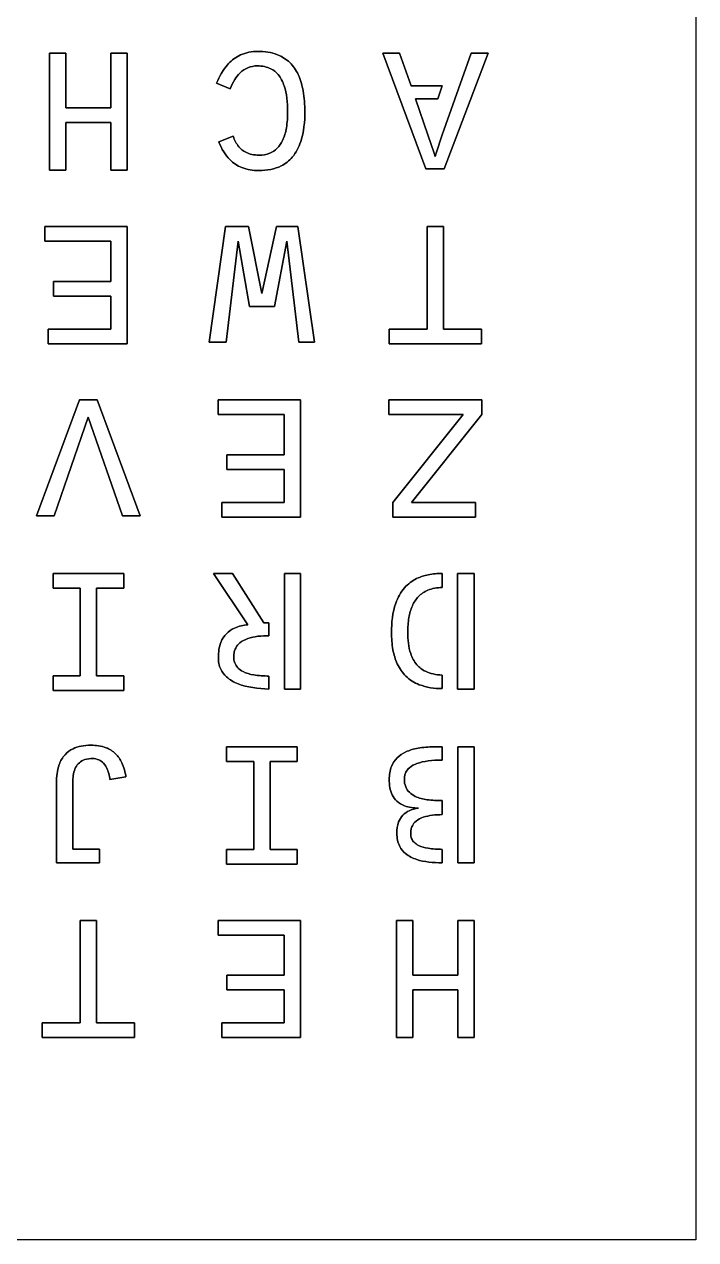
# Model space of a CAD drawing. Header units: millimetres. Extents: x -500 to 0, y -500 to 0.
# Drawn here: x -129 to 0, y -500 to -266.4 of the extents above; entities that cross this region are included whole.
import ezdxf

# ---------------------------------------------------------------- set-up
doc = ezdxf.new("R2010")
doc.units = ezdxf.units.MM
doc.layers.get('0').update_dxf_attribs({"linetype": 'CONTINUOUS'})

msp = doc.modelspace()

# ---------------------------------------------------------------- linework, layer by layer
for p, q in [((-51.87, -294.22), (-60.13, -271.98)), ((-60.13, -271.98), (-56.93, -271.98)), ((-56.93, -271.98), (-60.13, -271.98)), ((-60.13, -271.98), (-51.87, -294.22)), ((-56.93, -271.98), (-54.65, -278.27)), ((-54.65, -278.27), (-56.93, -271.98)), ((-48.71, -287.7), (-43.11, -271.98)), ((-43.11, -271.98), (-48.71, -287.7)), ((-39.88, -271.98), (-48.29, -294.22)), ((-48.29, -294.22), (-39.88, -271.98)), ((-43.11, -271.98), (-39.88, -271.98)), ((-39.88, -271.98), (-43.11, -271.98)), ((-89.43, -278.86), (-92.04, -277.78)), ((-92.04, -277.78), (-89.43, -278.86)), ((-54.65, -278.27), (-48.71, -278.27)), ((-48.71, -278.27), (-54.65, -278.27)), ((-48.71, -278.27), (-49.54, -280.74)), ((-49.54, -280.74), (-48.71, -278.27)), ((-49.54, -280.74), (-53.85, -280.74)), ((-53.85, -280.74), (-51.45, -287.7)), ((-51.45, -287.7), (-53.85, -280.74)), ((-53.85, -280.74), (-49.54, -280.74)), ((-91.6, -289.05), (-88.83, -287.97)), ((-88.83, -287.97), (-91.6, -289.05)), ((-51.45, -287.7), (-50.24, -291.2)), ((-50.24, -291.2), (-51.45, -287.7)), ((-49.84, -291.2), (-48.71, -287.7)), ((-48.71, -287.7), (-49.84, -291.2)), ((-48.29, -294.22), (-51.87, -294.22)), ((-51.87, -294.22), (-48.29, -294.22)), ((-86.03, -381.82), (-92.63, -371.98)), ((-92.63, -371.98), (-89, -371.98)), ((-89, -371.98), (-92.63, -371.98)), ((-92.63, -371.98), (-86.03, -381.82)), ((-89, -371.98), (-82.97, -381.46)), ((-82.97, -381.46), (-89, -371.98)), ((-48.71, -371.98), (-48.71, -374.67)), ((-48.71, -374.67), (-48.71, -371.98)), ((-82.97, -381.46), (-81.98, -381.46)), ((-81.98, -381.46), (-82.97, -381.46)), ((-81.98, -381.46), (-81.98, -383.95)), ((-81.98, -383.95), (-81.98, -381.46)), ((-81.98, -391.69), (-81.98, -394.2)), ((-81.98, -394.2), (-81.98, -391.69)), ((-48.71, -391.49), (-48.71, -394.1)), ((-48.71, -394.1), (-48.71, -391.49)), ((-50.34, -405.31), (-48.69, -405.31)), ((-48.69, -405.31), (-50.34, -405.31)), ((-48.69, -405.31), (-48.69, -407.84)), ((-48.69, -407.84), (-48.69, -405.31)), ((-122.81, -427.56), (-122.81, -412.23)), ((-122.81, -412.23), (-122.81, -427.56)), ((-119.67, -412.17), (-119.67, -424.98)), ((-119.67, -424.98), (-119.67, -412.17)), ((-109.45, -411.08), (-112.54, -411.6)), ((-112.54, -411.6), (-109.45, -411.08)), ((-48.69, -415.6), (-48.69, -418.32)), ((-48.69, -418.32), (-48.69, -415.6)), ((-119.67, -424.98), (-114.55, -424.98)), ((-114.55, -424.98), (-119.67, -424.98)), ((-114.55, -424.98), (-114.55, -427.56)), ((-114.55, -427.56), (-114.55, -424.98)), ((-48.69, -424.99), (-48.69, -427.57)), ((-48.69, -427.57), (-48.69, -424.99)), ((-114.55, -427.56), (-122.81, -427.56)), ((-122.81, -427.56), (-114.55, -427.56))]:
    msp.add_line(p, q)
for points in [[(-500, 0), (0, 0), (0, -500), (-500, -500)], [(0, 0), (0, -500), (-500, -500), (-500, 0)], [(-120.98, -282.53), (-120.98, -271.98), (-124.12, -271.98), (-124.12, -294.49), (-120.98, -294.49), (-120.98, -285.34), (-112.37, -285.34), (-112.37, -294.49), (-109.22, -294.49), (-109.22, -271.98), (-112.37, -271.98), (-112.37, -282.53)], [(-120.98, -271.98), (-120.98, -282.53), (-112.37, -282.53), (-112.37, -271.98), (-109.22, -271.98), (-109.22, -294.49), (-112.37, -294.49), (-112.37, -285.34), (-120.98, -285.34), (-120.98, -294.49), (-124.12, -294.49), (-124.12, -271.98)], [(-109.22, -327.82), (-109.22, -305.31), (-125.05, -305.31), (-125.05, -308.12), (-112.37, -308.12), (-112.37, -315.86), (-123.39, -315.86), (-123.39, -318.67), (-112.37, -318.67), (-112.37, -325.01), (-124.38, -325.01), (-124.38, -327.82)], [(-109.22, -305.31), (-109.22, -327.82), (-124.38, -327.82), (-124.38, -325.01), (-112.37, -325.01), (-112.37, -318.67), (-123.39, -318.67), (-123.39, -315.86), (-112.37, -315.86), (-112.37, -308.12), (-125.05, -308.12), (-125.05, -305.31)], [(-85.94, -305.31), (-90.32, -305.31), (-93.46, -327.56), (-90.23, -327.56), (-87.91, -308.14), (-85.7, -320.66), (-80.92, -320.66), (-78.56, -308.11), (-76.22, -327.56), (-73.22, -327.56), (-76.44, -305.31), (-80.56, -305.31), (-83.37, -318.16)], [(-90.32, -305.31), (-85.94, -305.31), (-83.37, -318.16), (-80.56, -305.31), (-76.44, -305.31), (-73.22, -327.56), (-76.22, -327.56), (-78.56, -308.11), (-80.92, -320.66), (-85.7, -320.66), (-87.91, -308.14), (-90.23, -327.56), (-93.46, -327.56)], [(-51.58, -305.31), (-51.58, -325.01), (-58.88, -325.01), (-58.88, -327.82), (-41.14, -327.82), (-41.14, -325.01), (-48.44, -325.01), (-48.44, -305.31)], [(-51.58, -325.01), (-51.58, -305.31), (-48.44, -305.31), (-48.44, -325.01), (-41.14, -325.01), (-41.14, -327.82), (-58.88, -327.82), (-58.88, -325.01)], [(-114.98, -338.64), (-118.38, -338.64), (-126.63, -360.89), (-123.26, -360.89), (-116.74, -341.96), (-110.1, -360.89), (-106.71, -360.89)], [(-118.38, -338.64), (-114.98, -338.64), (-106.71, -360.89), (-110.1, -360.89), (-116.74, -341.96), (-123.26, -360.89), (-126.63, -360.89)], [(-75.89, -361.15), (-75.89, -338.64), (-91.71, -338.64), (-91.71, -341.46), (-79.04, -341.46), (-79.04, -349.19), (-90.05, -349.19), (-90.05, -352.01), (-79.04, -352.01), (-79.04, -358.34), (-91.04, -358.34), (-91.04, -361.15)], [(-75.89, -338.64), (-75.89, -361.15), (-91.04, -361.15), (-91.04, -358.34), (-79.04, -358.34), (-79.04, -352.01), (-90.05, -352.01), (-90.05, -349.19), (-79.04, -349.19), (-79.04, -341.46), (-91.71, -341.46), (-91.71, -338.64)], [(-41.09, -338.64), (-58.93, -338.64), (-58.93, -341.46), (-44.66, -341.46), (-58.15, -358.31), (-58.15, -361.15), (-42.29, -361.15), (-42.29, -358.34), (-54.58, -358.34), (-41.09, -341.41)], [(-58.93, -338.64), (-41.09, -338.64), (-41.09, -341.41), (-54.58, -358.34), (-42.29, -358.34), (-42.29, -361.15), (-58.15, -361.15), (-58.15, -358.31), (-44.66, -341.46), (-58.93, -341.46)], [(-123.45, -394.49), (-109.88, -394.49), (-109.88, -391.67), (-115.09, -391.67), (-115.09, -374.79), (-109.88, -374.79), (-109.88, -371.98), (-123.45, -371.98), (-123.45, -374.79), (-118.24, -374.79), (-118.24, -391.67), (-123.45, -391.67)], [(-109.88, -394.49), (-123.45, -394.49), (-123.45, -391.67), (-118.24, -391.67), (-118.24, -374.79), (-123.45, -374.79), (-123.45, -371.98), (-109.88, -371.98), (-109.88, -374.79), (-115.09, -374.79), (-115.09, -391.67), (-109.88, -391.67)], [(-75.89, -371.98), (-79.01, -371.98), (-79.01, -394.22), (-75.89, -394.22)], [(-79.01, -371.98), (-75.89, -371.98), (-75.89, -394.22), (-79.01, -394.22)], [(-42.55, -371.98), (-45.74, -371.98), (-45.74, -394.22), (-42.55, -394.22)], [(-45.74, -371.98), (-42.55, -371.98), (-42.55, -394.22), (-45.74, -394.22)], [(-90.12, -427.82), (-76.55, -427.82), (-76.55, -425.01), (-81.76, -425.01), (-81.76, -408.12), (-76.55, -408.12), (-76.55, -405.31), (-90.12, -405.31), (-90.12, -408.12), (-84.91, -408.12), (-84.91, -425.01), (-90.12, -425.01)], [(-76.55, -427.82), (-90.12, -427.82), (-90.12, -425.01), (-84.91, -425.01), (-84.91, -408.12), (-90.12, -408.12), (-90.12, -405.31), (-76.55, -405.31), (-76.55, -408.12), (-81.76, -408.12), (-81.76, -425.01), (-76.55, -425.01)], [(-42.55, -405.31), (-45.71, -405.31), (-45.71, -427.56), (-42.55, -427.56)], [(-45.71, -405.31), (-42.55, -405.31), (-42.55, -427.56), (-45.71, -427.56)], [(-118.24, -438.64), (-118.24, -458.34), (-125.54, -458.34), (-125.54, -461.15), (-107.8, -461.15), (-107.8, -458.34), (-115.11, -458.34), (-115.11, -438.64)], [(-118.24, -458.34), (-118.24, -438.64), (-115.11, -438.64), (-115.11, -458.34), (-107.8, -458.34), (-107.8, -461.15), (-125.54, -461.15), (-125.54, -458.34)], [(-75.89, -461.15), (-75.89, -438.64), (-91.71, -438.64), (-91.71, -441.46), (-79.04, -441.46), (-79.04, -449.19), (-90.05, -449.19), (-90.05, -452.01), (-79.04, -452.01), (-79.04, -458.34), (-91.04, -458.34), (-91.04, -461.15)], [(-75.89, -438.64), (-75.89, -461.15), (-91.04, -461.15), (-91.04, -458.34), (-79.04, -458.34), (-79.04, -452.01), (-90.05, -452.01), (-90.05, -449.19), (-79.04, -449.19), (-79.04, -441.46), (-91.71, -441.46), (-91.71, -438.64)], [(-54.31, -449.19), (-54.31, -438.64), (-57.46, -438.64), (-57.46, -461.15), (-54.31, -461.15), (-54.31, -452.01), (-45.71, -452.01), (-45.71, -461.15), (-42.55, -461.15), (-42.55, -438.64), (-45.71, -438.64), (-45.71, -449.19)], [(-54.31, -438.64), (-54.31, -449.19), (-45.71, -449.19), (-45.71, -438.64), (-42.55, -438.64), (-42.55, -461.15), (-45.71, -461.15), (-45.71, -452.01), (-54.31, -452.01), (-54.31, -461.15), (-57.46, -461.15), (-57.46, -438.64)]]:
    msp.add_lwpolyline(points, close=True)
for points, knots in [([(-92.04, -277.78), (-91.51, -276.44), (-90.79, -275.13), (-89.12, -273.34), (-88.33, -272.74), (-86.91, -272.1), (-86.38, -271.93), (-85.26, -271.7), (-84.67, -271.65), (-84.09, -271.65)], [0, 0, 0, 0, 0.432895, 0.432895, 0.733885, 0.733885, 0.900872, 0.900872, 1.07717, 1.07717, 1.07717, 1.07717]), ([(-84.09, -271.65), (-84.67, -271.65), (-85.26, -271.7), (-86.38, -271.93), (-86.91, -272.1), (-88.33, -272.74), (-89.12, -273.34), (-90.79, -275.13), (-91.51, -276.44), (-92.04, -277.78)], [-1.07717, -1.07717, -1.07717, -1.07717, -0.900872, -0.900872, -0.733885, -0.733885, -0.432895, -0.432895, 0, 0, 0, 0]), ([(-84.09, -271.65), (-82.81, -271.65), (-81.53, -271.82), (-79.46, -272.64), (-78.67, -273.14), (-77.31, -274.47), (-76.78, -275.26), (-75.9, -277.11), (-75.6, -278.19), (-75.17, -280.55), (-75.08, -281.9), (-75.08, -283.21)], [0, 0, 0, 0, 0.38164, 0.38164, 0.666443, 0.666443, 0.953966, 0.953966, 1.280562, 1.280562, 1.674037, 1.674037, 1.674037, 1.674037]), ([(-75.08, -283.21), (-75.08, -281.9), (-75.17, -280.55), (-75.6, -278.19), (-75.9, -277.11), (-76.78, -275.26), (-77.31, -274.47), (-78.67, -273.14), (-79.46, -272.64), (-81.53, -271.82), (-82.81, -271.65), (-84.09, -271.65)], [-1.674037, -1.674037, -1.674037, -1.674037, -1.280562, -1.280562, -0.953966, -0.953966, -0.666443, -0.666443, -0.38164, -0.38164, 0, 0, 0, 0]), ([(-84.2, -274.44), (-84.83, -274.44), (-85.45, -274.55), (-86.6, -275.02), (-87.08, -275.35), (-87.92, -276.16), (-88.27, -276.61), (-88.91, -277.64), (-89.19, -278.25), (-89.43, -278.86)], [0, 0, 0, 0, 0.1914203, 0.1914203, 0.3707713, 0.3707713, 0.5395859, 0.5395859, 0.7357335, 0.7357335, 0.7357335, 0.7357335]), ([(-89.43, -278.86), (-89.19, -278.25), (-88.91, -277.64), (-88.27, -276.61), (-87.92, -276.16), (-87.08, -275.35), (-86.6, -275.02), (-85.45, -274.55), (-84.83, -274.44), (-84.2, -274.44)], [-0.7357335, -0.7357335, -0.7357335, -0.7357335, -0.5395859, -0.5395859, -0.3707713, -0.3707713, -0.1914203, -0.1914203, 0, 0, 0, 0]), ([(-78.39, -283.21), (-78.39, -281.47), (-78.56, -279.74), (-79.32, -277.5), (-79.69, -276.75), (-80.62, -275.65), (-81.09, -275.27), (-82.02, -274.8), (-82.41, -274.67), (-83.28, -274.48), (-83.74, -274.44), (-84.2, -274.44)], [0, 0, 0, 0, 0.520796, 0.520796, 0.79726, 0.79726, 1.004014, 1.004014, 1.146096, 1.146096, 1.300942, 1.300942, 1.300942, 1.300942]), ([(-84.2, -274.44), (-83.74, -274.44), (-83.28, -274.48), (-82.41, -274.67), (-82.02, -274.8), (-81.09, -275.27), (-80.62, -275.65), (-79.69, -276.75), (-79.32, -277.5), (-78.56, -279.74), (-78.39, -281.47), (-78.39, -283.21)], [-1.300942, -1.300942, -1.300942, -1.300942, -1.146096, -1.146096, -1.004014, -1.004014, -0.79726, -0.79726, -0.520796, -0.520796, 0, 0, 0, 0]), ([(-75.08, -283.21), (-75.08, -285.12), (-75.27, -287.17), (-76.24, -290.07), (-76.75, -291.1), (-78.09, -292.68), (-78.8, -293.24), (-80.25, -293.97), (-80.91, -294.19), (-82.36, -294.5), (-83.14, -294.56), (-83.92, -294.56)], [0, 0, 0, 0, 0.573127, 0.573127, 0.915127, 0.915127, 1.191102, 1.191102, 1.400289, 1.400289, 1.63321, 1.63321, 1.63321, 1.63321]), ([(-83.92, -294.56), (-83.14, -294.56), (-82.36, -294.5), (-80.91, -294.19), (-80.25, -293.97), (-78.8, -293.24), (-78.09, -292.68), (-76.75, -291.1), (-76.24, -290.07), (-75.27, -287.17), (-75.08, -285.12), (-75.08, -283.21)], [-1.63321, -1.63321, -1.63321, -1.63321, -1.400289, -1.400289, -1.191102, -1.191102, -0.915127, -0.915127, -0.573127, -0.573127, 0, 0, 0, 0]), ([(-83.9, -291.6), (-83.19, -291.6), (-82.49, -291.49), (-81.29, -291.01), (-80.81, -290.69), (-79.96, -289.84), (-79.62, -289.32), (-79, -288), (-78.78, -287.17), (-78.46, -285.33), (-78.39, -284.25), (-78.39, -283.21)], [0, 0, 0, 0, 0.212501, 0.212501, 0.386888, 0.386888, 0.57376, 0.57376, 0.823435, 0.823435, 1.135017, 1.135017, 1.135017, 1.135017]), ([(-78.39, -283.21), (-78.39, -284.25), (-78.46, -285.33), (-78.78, -287.17), (-79, -288), (-79.62, -289.32), (-79.96, -289.84), (-80.81, -290.69), (-81.29, -291.01), (-82.49, -291.49), (-83.19, -291.6), (-83.9, -291.6)], [-1.135017, -1.135017, -1.135017, -1.135017, -0.823435, -0.823435, -0.57376, -0.57376, -0.386888, -0.386888, -0.212501, -0.212501, 0, 0, 0, 0]), ([(-83.92, -294.56), (-85.05, -294.56), (-86.16, -294.4), (-88.07, -293.62), (-88.83, -293.11), (-89.95, -292), (-90.34, -291.5), (-91.05, -290.35), (-91.35, -289.71), (-91.6, -289.05)], [0, 0, 0, 0, 0.337283, 0.337283, 0.617276, 0.617276, 0.80943, 0.80943, 1.021453, 1.021453, 1.021453, 1.021453]), ([(-91.6, -289.05), (-91.35, -289.71), (-91.05, -290.35), (-90.34, -291.5), (-89.95, -292), (-88.83, -293.11), (-88.07, -293.62), (-86.16, -294.4), (-85.05, -294.56), (-83.92, -294.56)], [-1.021453, -1.021453, -1.021453, -1.021453, -0.80943, -0.80943, -0.617276, -0.617276, -0.337283, -0.337283, 0, 0, 0, 0]), ([(-88.83, -287.97), (-88.6, -288.69), (-88.26, -289.38), (-87.4, -290.41), (-86.96, -290.77), (-86.08, -291.23), (-85.68, -291.37), (-84.82, -291.55), (-84.36, -291.6), (-83.9, -291.6)], [0, 0, 0, 0, 0.2275381, 0.2275381, 0.4013023, 0.4013023, 0.5269463, 0.5269463, 0.6650888, 0.6650888, 0.6650888, 0.6650888]), ([(-83.9, -291.6), (-84.36, -291.6), (-84.82, -291.55), (-85.68, -291.37), (-86.08, -291.23), (-86.96, -290.77), (-87.4, -290.41), (-88.26, -289.38), (-88.6, -288.69), (-88.83, -287.97)], [-0.6650888, -0.6650888, -0.6650888, -0.6650888, -0.5269463, -0.5269463, -0.4013023, -0.4013023, -0.2275381, -0.2275381, 0, 0, 0, 0]), ([(-50.24, -291.2), (-50.2, -291.32), (-50.16, -291.46), (-50.1, -291.67), (-50.07, -291.77), (-50.04, -291.85)], [0, 0, 0, 0, 0.0390225, 0.0390225, 0.06417318, 0.06417318, 0.06417318, 0.06417318]), ([(-50.04, -291.85), (-50.07, -291.77), (-50.1, -291.67), (-50.16, -291.46), (-50.2, -291.32), (-50.24, -291.2)], [-0.06417318, -0.06417318, -0.06417318, -0.06417318, -0.0390225, -0.0390225, 0, 0, 0, 0]), ([(-50.04, -291.85), (-50.01, -291.77), (-49.98, -291.67), (-49.92, -291.46), (-49.88, -291.32), (-49.84, -291.2)], [0, 0, 0, 0, 0.02550692, 0.02550692, 0.06508214, 0.06508214, 0.06508214, 0.06508214]), ([(-49.84, -291.2), (-49.88, -291.32), (-49.92, -291.46), (-49.98, -291.67), (-50.01, -291.77), (-50.04, -291.85)], [-0.06508214, -0.06508214, -0.06508214, -0.06508214, -0.02550692, -0.02550692, 0, 0, 0, 0]), ([(-58.44, -383.32), (-58.44, -381.45), (-58.24, -379.46), (-57.23, -376.6), (-56.69, -375.58), (-55.27, -373.98), (-54.49, -373.4), (-52.9, -372.62), (-52.14, -372.38), (-50.5, -372.05), (-49.6, -371.98), (-48.71, -371.98)], [0, 0, 0, 0, 0.561536, 0.561536, 0.907874, 0.907874, 1.20282, 1.20282, 1.439086, 1.439086, 1.70546, 1.70546, 1.70546, 1.70546]), ([(-48.71, -371.98), (-49.6, -371.98), (-50.5, -372.05), (-52.14, -372.38), (-52.9, -372.62), (-54.49, -373.4), (-55.27, -373.98), (-56.69, -375.58), (-57.23, -376.6), (-58.24, -379.46), (-58.44, -381.45), (-58.44, -383.32)], [-1.70546, -1.70546, -1.70546, -1.70546, -1.439086, -1.439086, -1.20282, -1.20282, -0.907874, -0.907874, -0.561536, -0.561536, 0, 0, 0, 0]), ([(-48.71, -374.67), (-49.66, -374.69), (-50.61, -374.84), (-52.14, -375.49), (-52.73, -375.88), (-53.74, -376.91), (-54.13, -377.53), (-54.75, -378.92), (-54.96, -379.69), (-55.25, -381.39), (-55.31, -382.35), (-55.31, -383.29)], [0, 0, 0, 0, 0.284213, 0.284213, 0.499187, 0.499187, 0.718505, 0.718505, 0.954058, 0.954058, 1.235354, 1.235354, 1.235354, 1.235354]), ([(-55.31, -383.29), (-55.31, -382.35), (-55.25, -381.39), (-54.96, -379.69), (-54.75, -378.92), (-54.13, -377.53), (-53.74, -376.91), (-52.73, -375.88), (-52.14, -375.49), (-50.61, -374.84), (-49.66, -374.69), (-48.71, -374.67)], [-1.235354, -1.235354, -1.235354, -1.235354, -0.954058, -0.954058, -0.718505, -0.718505, -0.499187, -0.499187, -0.284213, -0.284213, 0, 0, 0, 0]), ([(-91.7, -388.07), (-91.69, -387.1), (-91.56, -386.11), (-90.96, -384.59), (-90.62, -384.03), (-89.7, -383.1), (-89.18, -382.74), (-87.8, -382.11), (-86.91, -381.91), (-86.03, -381.82)], [0, 0, 0, 0, 0.2891878, 0.2891878, 0.4897774, 0.4897774, 0.6806888, 0.6806888, 0.9457336, 0.9457336, 0.9457336, 0.9457336]), ([(-86.03, -381.82), (-86.91, -381.91), (-87.8, -382.11), (-89.18, -382.74), (-89.7, -383.1), (-90.62, -384.03), (-90.96, -384.59), (-91.56, -386.11), (-91.69, -387.1), (-91.7, -388.07)], [-0.9457336, -0.9457336, -0.9457336, -0.9457336, -0.6806888, -0.6806888, -0.4897774, -0.4897774, -0.2891878, -0.2891878, 0, 0, 0, 0]), ([(-81.98, -383.95), (-83.4, -383.94), (-84.84, -384.07), (-86.58, -384.67), (-87.13, -384.94), (-87.91, -385.6), (-88.18, -385.93), (-88.49, -386.55), (-88.58, -386.8), (-88.71, -387.34), (-88.74, -387.62), (-88.75, -387.9)], [0, 0, 0, 0, 0.4268737, 0.4268737, 0.6296497, 0.6296497, 0.776579, 0.776579, 0.8667437, 0.8667437, 0.9633916, 0.9633916, 0.9633916, 0.9633916]), ([(-88.75, -387.9), (-88.74, -387.62), (-88.71, -387.34), (-88.58, -386.8), (-88.49, -386.55), (-88.18, -385.93), (-87.91, -385.6), (-87.13, -384.94), (-86.58, -384.67), (-84.84, -384.07), (-83.4, -383.94), (-81.98, -383.95)], [-0.9633916, -0.9633916, -0.9633916, -0.9633916, -0.8667437, -0.8667437, -0.776579, -0.776579, -0.6296497, -0.6296497, -0.4268737, -0.4268737, 0, 0, 0, 0]), ([(-48.71, -394.1), (-50.19, -394.09), (-51.72, -393.89), (-54.06, -392.97), (-54.92, -392.44), (-56.37, -391.04), (-56.91, -390.24), (-57.72, -388.49), (-57.99, -387.57), (-58.36, -385.55), (-58.44, -384.42), (-58.44, -383.32)], [0, 0, 0, 0, 0.445427, 0.445427, 0.754139, 0.754139, 1.047759, 1.047759, 1.331443, 1.331443, 1.662749, 1.662749, 1.662749, 1.662749]), ([(-58.44, -383.32), (-58.44, -384.42), (-58.36, -385.55), (-57.99, -387.57), (-57.72, -388.49), (-56.91, -390.24), (-56.37, -391.04), (-54.92, -392.44), (-54.06, -392.97), (-51.72, -393.89), (-50.19, -394.09), (-48.71, -394.1)], [-1.662749, -1.662749, -1.662749, -1.662749, -1.331443, -1.331443, -1.047759, -1.047759, -0.754139, -0.754139, -0.445427, -0.445427, 0, 0, 0, 0]), ([(-55.31, -383.29), (-55.32, -384.64), (-55.18, -386.09), (-54.48, -388.16), (-54.09, -388.89), (-53.08, -390.05), (-52.54, -390.47), (-51.44, -391.01), (-50.95, -391.17), (-49.87, -391.41), (-49.29, -391.47), (-48.71, -391.49)], [0, 0, 0, 0, 0.40678, 0.40678, 0.655578, 0.655578, 0.865393, 0.865393, 1.021146, 1.021146, 1.194873, 1.194873, 1.194873, 1.194873]), ([(-48.71, -391.49), (-49.29, -391.47), (-49.87, -391.41), (-50.95, -391.17), (-51.44, -391.01), (-52.54, -390.47), (-53.08, -390.05), (-54.09, -388.89), (-54.48, -388.16), (-55.18, -386.09), (-55.32, -384.64), (-55.31, -383.29)], [-1.194873, -1.194873, -1.194873, -1.194873, -1.021146, -1.021146, -0.865393, -0.865393, -0.655578, -0.655578, -0.40678, -0.40678, 0, 0, 0, 0]), ([(-81.98, -394.2), (-84.08, -394.13), (-86.2, -393.86), (-88.73, -392.87), (-89.51, -392.44), (-90.62, -391.42), (-90.99, -390.92), (-91.41, -390.01), (-91.52, -389.65), (-91.67, -388.88), (-91.71, -388.47), (-91.7, -388.07)], [0, 0, 0, 0, 0.630738, 0.630738, 0.927892, 0.927892, 1.143137, 1.143137, 1.272335, 1.272335, 1.410512, 1.410512, 1.410512, 1.410512]), ([(-91.7, -388.07), (-91.71, -388.47), (-91.67, -388.88), (-91.52, -389.65), (-91.41, -390.01), (-90.99, -390.92), (-90.62, -391.42), (-89.51, -392.44), (-88.73, -392.87), (-86.2, -393.86), (-84.08, -394.13), (-81.98, -394.2)], [-1.410512, -1.410512, -1.410512, -1.410512, -1.272335, -1.272335, -1.143137, -1.143137, -0.927892, -0.927892, -0.630738, -0.630738, 0, 0, 0, 0]), ([(-88.75, -387.9), (-88.76, -388.33), (-88.7, -388.76), (-88.41, -389.51), (-88.22, -389.81), (-87.68, -390.39), (-87.33, -390.63), (-86.33, -391.15), (-85.6, -391.35), (-83.96, -391.64), (-82.94, -391.69), (-81.98, -391.69)], [0, 0, 0, 0, 0.1295701, 0.1295701, 0.2400498, 0.2400498, 0.3663458, 0.3663458, 0.5788006, 0.5788006, 0.8676463, 0.8676463, 0.8676463, 0.8676463]), ([(-81.98, -391.69), (-82.94, -391.69), (-83.96, -391.64), (-85.6, -391.35), (-86.33, -391.15), (-87.33, -390.63), (-87.68, -390.39), (-88.22, -389.81), (-88.41, -389.51), (-88.7, -388.76), (-88.76, -388.33), (-88.75, -387.9)], [-0.8676463, -0.8676463, -0.8676463, -0.8676463, -0.5788006, -0.5788006, -0.3663458, -0.3663458, -0.2400498, -0.2400498, -0.1295701, -0.1295701, 0, 0, 0, 0]), ([(-122.81, -412.23), (-122.81, -411.06), (-122.67, -409.82), (-122.02, -408), (-121.66, -407.35), (-120.72, -406.32), (-120.2, -405.94), (-119.13, -405.42), (-118.6, -405.26), (-117.46, -405.03), (-116.83, -404.98), (-116.21, -404.98)], [0, 0, 0, 0, 0.353355, 0.353355, 0.576738, 0.576738, 0.772105, 0.772105, 0.93553, 0.93553, 1.12124, 1.12124, 1.12124, 1.12124]), ([(-116.21, -404.98), (-116.83, -404.98), (-117.46, -405.03), (-118.6, -405.26), (-119.13, -405.42), (-120.2, -405.94), (-120.72, -406.32), (-121.66, -407.35), (-122.02, -408), (-122.67, -409.82), (-122.81, -411.06), (-122.81, -412.23)], [-1.12124, -1.12124, -1.12124, -1.12124, -0.93553, -0.93553, -0.772105, -0.772105, -0.576738, -0.576738, -0.353355, -0.353355, 0, 0, 0, 0]), ([(-116.21, -404.98), (-115.21, -404.98), (-114.2, -405.1), (-112.59, -405.73), (-111.99, -406.1), (-110.95, -407.11), (-110.54, -407.7), (-109.83, -409.2), (-109.59, -410.14), (-109.45, -411.08)], [0, 0, 0, 0, 0.298988, 0.298988, 0.516738, 0.516738, 0.73238, 0.73238, 1.016017, 1.016017, 1.016017, 1.016017]), ([(-109.45, -411.08), (-109.59, -410.14), (-109.83, -409.2), (-110.54, -407.7), (-110.95, -407.11), (-111.99, -406.1), (-112.59, -405.73), (-114.2, -405.1), (-115.21, -404.98), (-116.21, -404.98)], [-1.016017, -1.016017, -1.016017, -1.016017, -0.73238, -0.73238, -0.516738, -0.516738, -0.298988, -0.298988, 0, 0, 0, 0]), ([(-58.88, -411.57), (-58.87, -410.71), (-58.75, -409.85), (-58.18, -408.44), (-57.83, -407.89), (-56.89, -406.93), (-56.32, -406.56), (-54.96, -405.92), (-54.15, -405.69), (-52.36, -405.37), (-51.33, -405.31), (-50.34, -405.31)], [0, 0, 0, 0, 0.257913, 0.257913, 0.45642, 0.45642, 0.661678, 0.661678, 0.907208, 0.907208, 1.206288, 1.206288, 1.206288, 1.206288]), ([(-50.34, -405.31), (-51.33, -405.31), (-52.36, -405.37), (-54.15, -405.69), (-54.96, -405.92), (-56.32, -406.56), (-56.89, -406.93), (-57.83, -407.89), (-58.18, -408.44), (-58.75, -409.85), (-58.87, -410.71), (-58.88, -411.57)], [-1.206288, -1.206288, -1.206288, -1.206288, -0.907208, -0.907208, -0.661678, -0.661678, -0.45642, -0.45642, -0.257913, -0.257913, 0, 0, 0, 0]), ([(-116.23, -407.54), (-116.73, -407.57), (-117.23, -407.66), (-118.04, -408.03), (-118.35, -408.26), (-118.89, -408.84), (-119.09, -409.19), (-119.56, -410.33), (-119.67, -411.24), (-119.67, -412.17)], [0, 0, 0, 0, 0.1504448, 0.1504448, 0.2669696, 0.2669696, 0.3880434, 0.3880434, 0.6371017, 0.6371017, 0.6371017, 0.6371017]), ([(-119.67, -412.17), (-119.67, -411.24), (-119.56, -410.33), (-119.09, -409.19), (-118.89, -408.84), (-118.35, -408.26), (-118.04, -408.03), (-117.23, -407.66), (-116.73, -407.57), (-116.23, -407.54)], [-0.6371017, -0.6371017, -0.6371017, -0.6371017, -0.3880434, -0.3880434, -0.2669696, -0.2669696, -0.1504448, -0.1504448, 0, 0, 0, 0]), ([(-112.54, -411.6), (-112.64, -410.82), (-112.83, -409.99), (-113.39, -408.89), (-113.65, -408.52), (-114.25, -407.99), (-114.56, -407.81), (-115.33, -407.55), (-115.78, -407.51), (-116.23, -407.54)], [0, 0, 0, 0, 0.234979, 0.234979, 0.3687896, 0.3687896, 0.4771849, 0.4771849, 0.6116987, 0.6116987, 0.6116987, 0.6116987]), ([(-116.23, -407.54), (-115.78, -407.51), (-115.33, -407.55), (-114.56, -407.81), (-114.25, -407.99), (-113.65, -408.52), (-113.39, -408.89), (-112.83, -409.99), (-112.64, -410.82), (-112.54, -411.6)], [-0.6116987, -0.6116987, -0.6116987, -0.6116987, -0.4771849, -0.4771849, -0.3687896, -0.3687896, -0.234979, -0.234979, 0, 0, 0, 0]), ([(-48.69, -407.84), (-50.62, -407.84), (-52.3, -408.03), (-54.08, -408.69), (-54.59, -408.95), (-55.29, -409.56), (-55.52, -409.85), (-55.79, -410.39), (-55.86, -410.59), (-55.95, -411.03), (-55.97, -411.27), (-55.97, -411.5)], [0, 0, 0, 0, 0.578571, 0.578571, 0.814737, 0.814737, 0.975817, 0.975817, 1.069627, 1.069627, 1.168761, 1.168761, 1.168761, 1.168761]), ([(-55.97, -411.5), (-55.97, -411.27), (-55.95, -411.03), (-55.86, -410.59), (-55.79, -410.39), (-55.52, -409.85), (-55.29, -409.56), (-54.59, -408.95), (-54.08, -408.69), (-52.3, -408.03), (-50.62, -407.84), (-48.69, -407.84)], [-1.168761, -1.168761, -1.168761, -1.168761, -1.069627, -1.069627, -0.975817, -0.975817, -0.814737, -0.814737, -0.578571, -0.578571, 0, 0, 0, 0]), ([(-53.27, -417.07), (-54.17, -417.06), (-55.1, -416.95), (-56.49, -416.43), (-56.99, -416.14), (-57.8, -415.38), (-58.1, -414.96), (-58.52, -414.07), (-58.66, -413.62), (-58.84, -412.64), (-58.88, -412.1), (-58.88, -411.57)], [0, 0, 0, 0, 0.2691555, 0.2691555, 0.4441988, 0.4441988, 0.6015939, 0.6015939, 0.7402524, 0.7402524, 0.8993058, 0.8993058, 0.8993058, 0.8993058]), ([(-58.88, -411.57), (-58.88, -412.1), (-58.84, -412.64), (-58.66, -413.62), (-58.52, -414.07), (-58.1, -414.96), (-57.8, -415.38), (-56.99, -416.14), (-56.49, -416.43), (-55.1, -416.95), (-54.17, -417.06), (-53.27, -417.07)], [-0.8993058, -0.8993058, -0.8993058, -0.8993058, -0.7402524, -0.7402524, -0.6015939, -0.6015939, -0.4441988, -0.4441988, -0.2691555, -0.2691555, 0, 0, 0, 0]), ([(-55.97, -411.5), (-55.97, -412.01), (-55.9, -412.51), (-55.54, -413.38), (-55.31, -413.72), (-54.68, -414.36), (-54.29, -414.62), (-53.17, -415.15), (-52.37, -415.35), (-50.66, -415.59), (-49.65, -415.62), (-48.69, -415.6)], [0, 0, 0, 0, 0.1526583, 0.1526583, 0.2802612, 0.2802612, 0.4214222, 0.4214222, 0.6525433, 0.6525433, 0.9416058, 0.9416058, 0.9416058, 0.9416058]), ([(-48.69, -415.6), (-49.65, -415.62), (-50.66, -415.59), (-52.37, -415.35), (-53.17, -415.15), (-54.29, -414.62), (-54.68, -414.36), (-55.31, -413.72), (-55.54, -413.38), (-55.9, -412.51), (-55.97, -412.01), (-55.97, -411.5)], [-0.9416058, -0.9416058, -0.9416058, -0.9416058, -0.6525433, -0.6525433, -0.4214222, -0.4214222, -0.2802612, -0.2802612, -0.1526583, -0.1526583, 0, 0, 0, 0]), ([(-57.41, -421.89), (-57.42, -421.16), (-57.32, -420.41), (-56.88, -419.24), (-56.61, -418.81), (-55.91, -418.07), (-55.51, -417.79), (-54.5, -417.31), (-53.88, -417.16), (-53.27, -417.07)], [0, 0, 0, 0, 0.2202961, 0.2202961, 0.374952, 0.374952, 0.5236261, 0.5236261, 0.709788, 0.709788, 0.709788, 0.709788]), ([(-53.27, -417.07), (-53.88, -417.16), (-54.5, -417.31), (-55.51, -417.79), (-55.91, -418.07), (-56.61, -418.81), (-56.88, -419.24), (-57.32, -420.41), (-57.42, -421.16), (-57.41, -421.89)], [-0.709788, -0.709788, -0.709788, -0.709788, -0.5236261, -0.5236261, -0.374952, -0.374952, -0.2202961, -0.2202961, 0, 0, 0, 0]), ([(-48.69, -418.32), (-49.97, -418.32), (-51.26, -418.45), (-52.83, -418.99), (-53.32, -419.24), (-54.02, -419.83), (-54.25, -420.13), (-54.54, -420.69), (-54.62, -420.93), (-54.73, -421.44), (-54.76, -421.71), (-54.75, -421.98)], [0, 0, 0, 0, 0.3841395, 0.3841395, 0.5662109, 0.5662109, 0.6969374, 0.6969374, 0.7825913, 0.7825913, 0.8749202, 0.8749202, 0.8749202, 0.8749202]), ([(-54.75, -421.98), (-54.76, -421.71), (-54.73, -421.44), (-54.62, -420.93), (-54.54, -420.69), (-54.25, -420.13), (-54.02, -419.83), (-53.32, -419.24), (-52.83, -418.99), (-51.26, -418.45), (-49.97, -418.32), (-48.69, -418.32)], [-0.8749202, -0.8749202, -0.8749202, -0.8749202, -0.7825913, -0.7825913, -0.6969374, -0.6969374, -0.5662109, -0.5662109, -0.3841395, -0.3841395, 0, 0, 0, 0]), ([(-48.69, -427.57), (-50.41, -427.58), (-52.14, -427.42), (-54.36, -426.69), (-55.11, -426.33), (-56.19, -425.42), (-56.57, -424.96), (-57.04, -424.05), (-57.18, -423.66), (-57.37, -422.81), (-57.41, -422.35), (-57.41, -421.89)], [0, 0, 0, 0, 0.517077, 0.517077, 0.790219, 0.790219, 0.993799, 0.993799, 1.134754, 1.134754, 1.288438, 1.288438, 1.288438, 1.288438]), ([(-57.41, -421.89), (-57.41, -422.35), (-57.37, -422.81), (-57.18, -423.66), (-57.04, -424.05), (-56.57, -424.96), (-56.19, -425.42), (-55.11, -426.33), (-54.36, -426.69), (-52.14, -427.42), (-50.41, -427.58), (-48.69, -427.57)], [-1.288438, -1.288438, -1.288438, -1.288438, -1.134754, -1.134754, -0.993799, -0.993799, -0.790219, -0.790219, -0.517077, -0.517077, 0, 0, 0, 0]), ([(-54.75, -421.98), (-54.75, -422.3), (-54.7, -422.62), (-54.47, -423.18), (-54.31, -423.41), (-53.87, -423.87), (-53.57, -424.07), (-52.7, -424.51), (-52.04, -424.68), (-50.54, -424.94), (-49.58, -424.99), (-48.69, -424.99)], [0, 0, 0, 0, 0.0964267, 0.0964267, 0.1823903, 0.1823903, 0.2876829, 0.2876829, 0.4756537, 0.4756537, 0.745617, 0.745617, 0.745617, 0.745617]), ([(-48.69, -424.99), (-49.58, -424.99), (-50.54, -424.94), (-52.04, -424.68), (-52.7, -424.51), (-53.57, -424.07), (-53.87, -423.87), (-54.31, -423.41), (-54.47, -423.18), (-54.7, -422.62), (-54.75, -422.3), (-54.75, -421.98)], [-0.745617, -0.745617, -0.745617, -0.745617, -0.4756537, -0.4756537, -0.2876829, -0.2876829, -0.1823903, -0.1823903, -0.0964267, -0.0964267, 0, 0, 0, 0])]:
    msp.add_open_spline(points, degree=3, knots=knots)

doc.saveas('drawing.dxf')
